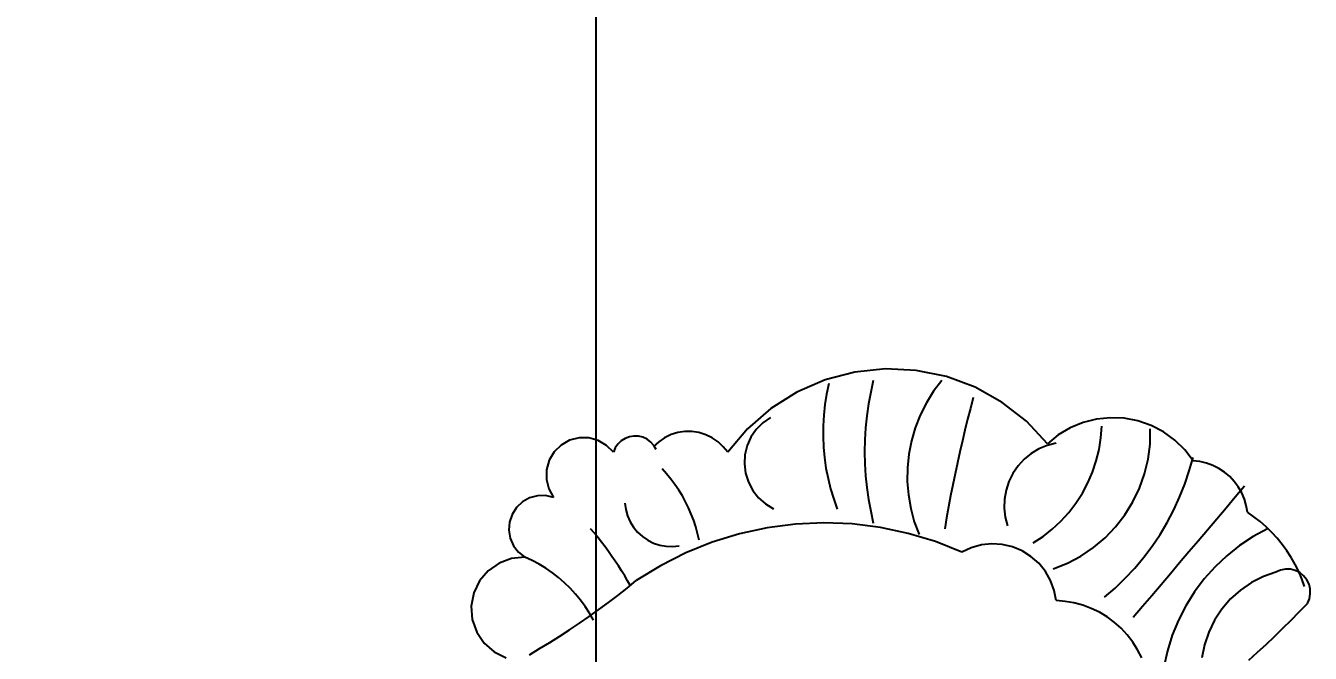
# Model space of a CAD drawing. Header units: centimetres. Extents: x 1966 to 8787, y 7398 to 12383.
# Drawn here: x 4283.89 to 4301.91, y 7770.71 to 7779.51 of the extents above; entities that cross this region are included whole.
import ezdxf
from ezdxf import colors
from ezdxf.entities.mleader import LeaderData, LeaderLine
from ezdxf.math import Vec2, Vec3

# ---------------------------------------------------------------- set-up
doc = ezdxf.new("R2010")
doc.units = ezdxf.units.CM
doc.styles.get("Standard").update_dxf_attribs({"font": 'arial.ttf', "height": 10})

# ---------------------------------------------------------------- blocks, each defined once
blk = doc.blocks.new('飾品02')
for p, q in [((-11.449, 33.719), (-11.845, 33.547)), ((-11.031, 33.828), (-11.449, 33.719)), ((-10.601, 33.873), (-11.031, 33.828)), ((-10.772, 33.711), (-10.809, 33.547)), ((-10.17, 33.851), (-10.601, 33.873)), ((-9.747, 33.764), (-10.17, 33.851)), ((-9.811, 33.711), (-9.926, 33.559)), ((-9.342, 33.614), (-9.747, 33.764)), ((-11.845, 33.547), (-12.21, 33.316)), ((-11.428, 33.52), (-11.451, 33.373)), ((-11.397, 33.666), (-11.428, 33.52)), ((-10.809, 33.547), (-10.84, 33.382)), ((-9.926, 33.559), (-10.027, 33.396)), ((-8.965, 33.403), (-9.342, 33.614)), ((-11.451, 33.373), (-11.468, 33.224)), ((-10.84, 33.382), (-10.863, 33.215)), ((-10.027, 33.396), (-10.113, 33.225)), ((-9.37, 33.471), (-9.41, 33.319)), ((-8.624, 33.138), (-8.965, 33.403)), ((-12.21, 33.316), (-12.536, 33.033)), ((-12.214, 33.191), (-12.322, 33.116)), ((-11.468, 33.224), (-11.476, 33.075)), ((-10.863, 33.215), (-10.88, 33.047)), ((-10.113, 33.225), (-10.183, 33.047)), ((-9.449, 33.167), (-9.486, 33.015)), ((-9.41, 33.319), (-9.449, 33.167)), ((-7.64, 33.168), (-7.829, 33.121)), ((-7.446, 33.188), (-7.64, 33.168)), ((-7.251, 33.18), (-7.446, 33.188)), ((-7.059, 33.143), (-7.251, 33.18)), ((-13.515, 32.979), (-13.61, 32.95)), ((-13.416, 32.994), (-13.515, 32.979)), ((-13.316, 32.994), (-13.416, 32.994)), ((-13.218, 32.979), (-13.316, 32.994)), ((-13.122, 32.949), (-13.218, 32.979)), ((-12.536, 33.033), (-12.815, 32.703)), ((-12.414, 33.024), (-12.488, 32.916)), ((-12.322, 33.116), (-12.414, 33.024)), ((-11.476, 33.075), (-11.477, 32.926)), ((-10.88, 33.047), (-10.891, 32.879)), ((-10.183, 33.047), (-10.237, 32.864)), ((-9.486, 33.015), (-9.523, 32.862)), ((-8.328, 32.823), (-8.624, 33.138)), ((-8.009, 33.046), (-8.177, 32.946)), ((-7.829, 33.121), (-8.009, 33.046)), ((-7.579, 32.906), (-7.567, 33.071)), ((-6.875, 33.079), (-7.059, 33.143)), ((-6.89, 32.818), (-6.886, 33.031)), ((-6.702, 32.988), (-6.875, 33.079)), ((-6.544, 32.874), (-6.702, 32.988)), ((-15.151, 32.803), (-15.248, 32.708)), ((-15.032, 32.871), (-15.151, 32.803)), ((-14.9, 32.905), (-15.032, 32.871)), ((-14.763, 32.904), (-14.9, 32.905)), ((-14.632, 32.868), (-14.763, 32.904)), ((-14.514, 32.8), (-14.632, 32.868)), ((-14.417, 32.703), (-14.514, 32.8)), ((-14.356, 32.816), (-14.392, 32.763)), ((-14.309, 32.862), (-14.356, 32.816)), ((-14.255, 32.896), (-14.309, 32.862)), ((-14.194, 32.92), (-14.255, 32.896)), ((-14.13, 32.931), (-14.194, 32.92)), ((-14.066, 32.928), (-14.13, 32.931)), ((-14.003, 32.913), (-14.066, 32.928)), ((-13.944, 32.886), (-14.003, 32.913)), ((-13.892, 32.847), (-13.944, 32.886)), ((-13.849, 32.799), (-13.892, 32.847)), ((-13.783, 32.851), (-13.856, 32.783)), ((-13.816, 32.743), (-13.849, 32.799)), ((-13.7, 32.907), (-13.783, 32.851)), ((-13.61, 32.95), (-13.7, 32.907)), ((-13.032, 32.906), (-13.122, 32.949)), ((-12.95, 32.849), (-13.032, 32.906)), ((-12.877, 32.781), (-12.95, 32.849)), ((-12.488, 32.916), (-12.541, 32.797)), ((-11.477, 32.926), (-11.471, 32.777)), ((-10.891, 32.879), (-10.894, 32.711)), ((-10.237, 32.864), (-10.273, 32.676)), ((-9.523, 32.862), (-9.558, 32.709)), ((-8.331, 32.799), (-8.449, 32.75)), ((-8.208, 32.831), (-8.331, 32.799)), ((-8.177, 32.946), (-8.328, 32.823)), ((-7.605, 32.743), (-7.579, 32.906)), ((-6.917, 32.607), (-6.89, 32.818)), ((-6.404, 32.738), (-6.544, 32.874)), ((-15.248, 32.708), (-15.318, 32.591)), ((-14.392, 32.763), (-14.417, 32.703)), ((-12.815, 32.703), (-12.877, 32.781)), ((-12.572, 32.669), (-12.58, 32.539)), ((-12.541, 32.797), (-12.572, 32.669)), ((-11.471, 32.777), (-11.457, 32.628)), ((-11.457, 32.628), (-11.436, 32.48)), ((-10.894, 32.711), (-10.891, 32.543)), ((-10.273, 32.676), (-10.293, 32.486)), ((-9.558, 32.709), (-9.592, 32.556)), ((-8.558, 32.685), (-8.656, 32.605)), ((-8.449, 32.75), (-8.558, 32.685)), ((-7.644, 32.583), (-7.605, 32.743)), ((-6.285, 32.583), (-6.404, 32.738)), ((-6.339, 32.442), (-6.285, 32.631)), ((-15.355, 32.459), (-15.358, 32.323)), ((-15.318, 32.591), (-15.355, 32.459)), ((-13.672, 32.401), (-13.736, 32.471)), ((-12.58, 32.539), (-12.564, 32.409)), ((-11.436, 32.48), (-11.407, 32.334)), ((-10.891, 32.543), (-10.88, 32.375)), ((-10.293, 32.486), (-10.295, 32.294)), ((-9.592, 32.556), (-9.625, 32.402)), ((-8.742, 32.512), (-8.814, 32.407)), ((-8.656, 32.605), (-8.742, 32.512)), ((-7.697, 32.426), (-7.644, 32.583)), ((-6.966, 32.399), (-6.917, 32.607)), ((-6.402, 32.256), (-6.339, 32.442)), ((-6.191, 32.572), (-6.285, 32.583)), ((-6.099, 32.55), (-6.191, 32.572)), ((-6.01, 32.518), (-6.099, 32.55)), ((-5.925, 32.475), (-6.01, 32.518)), ((-5.846, 32.423), (-5.925, 32.475)), ((-15.358, 32.323), (-15.325, 32.19)), ((-13.611, 32.327), (-13.672, 32.401)), ((-13.554, 32.251), (-13.611, 32.327)), ((-12.564, 32.409), (-12.525, 32.284)), ((-12.525, 32.284), (-12.464, 32.168)), ((-11.407, 32.334), (-11.371, 32.189)), ((-10.88, 32.375), (-10.863, 32.207)), ((-10.295, 32.294), (-10.28, 32.104)), ((-9.625, 32.402), (-9.656, 32.248)), ((-8.871, 32.293), (-8.91, 32.172)), ((-8.814, 32.407), (-8.871, 32.293)), ((-7.839, 32.129), (-7.762, 32.274)), ((-7.762, 32.274), (-7.697, 32.426)), ((-7.038, 32.198), (-6.966, 32.399)), ((-5.773, 32.362), (-5.846, 32.423)), ((-5.708, 32.293), (-5.773, 32.362)), ((-5.652, 32.217), (-5.708, 32.293)), ((-15.485, 32.094), (-15.595, 32.064)), ((-15.37, 32.096), (-15.485, 32.094)), ((-15.259, 32.071), (-15.37, 32.096)), ((-15.325, 32.19), (-15.259, 32.071)), ((-13.5, 32.173), (-13.554, 32.251)), ((-13.45, 32.092), (-13.5, 32.173)), ((-13.405, 32.008), (-13.45, 32.092)), ((-12.464, 32.168), (-12.384, 32.065)), ((-11.371, 32.189), (-11.327, 32.046)), ((-10.863, 32.207), (-10.84, 32.041)), ((-10.28, 32.104), (-10.247, 31.915)), ((-9.687, 32.094), (-9.716, 31.94)), ((-9.656, 32.248), (-9.687, 32.094)), ((-8.91, 32.172), (-8.932, 32.047)), ((-7.929, 31.99), (-7.839, 32.129)), ((-7.13, 32.006), (-7.038, 32.198)), ((-6.475, 32.073), (-6.402, 32.256)), ((-5.824, 31.924), (-5.694, 32.077)), ((-5.694, 32.077), (-5.564, 32.231)), ((-5.604, 32.135), (-5.652, 32.217)), ((-5.567, 32.047), (-5.604, 32.135)), ((-15.778, 31.929), (-15.84, 31.832)), ((-15.695, 32.008), (-15.778, 31.929)), ((-15.595, 32.064), (-15.695, 32.008)), ((-14.257, 31.991), (-14.245, 31.901)), ((-14.245, 31.901), (-14.22, 31.813)), ((-13.363, 31.923), (-13.405, 32.008)), ((-13.325, 31.835), (-13.363, 31.923)), ((-12.384, 32.065), (-12.286, 31.979)), ((-12.286, 31.979), (-12.174, 31.911)), ((-11.327, 32.046), (-11.277, 31.906)), ((-10.84, 32.041), (-10.809, 31.875)), ((-10.247, 31.915), (-10.197, 31.73)), ((-9.716, 31.94), (-9.744, 31.786)), ((-8.932, 32.047), (-8.936, 31.92)), ((-8.936, 31.92), (-8.922, 31.794)), ((-8.029, 31.859), (-7.929, 31.99)), ((-7.242, 31.825), (-7.13, 32.006)), ((-6.557, 31.894), (-6.475, 32.073)), ((-5.954, 31.77), (-5.824, 31.924)), ((-5.54, 31.956), (-5.567, 32.047)), ((-5.524, 31.863), (-5.54, 31.956)), ((-15.876, 31.724), (-15.885, 31.61)), ((-15.84, 31.832), (-15.876, 31.724)), ((-14.22, 31.813), (-14.184, 31.73)), ((-14.184, 31.73), (-14.136, 31.652)), ((-13.291, 31.746), (-13.325, 31.835)), ((-13.262, 31.656), (-13.291, 31.746)), ((-10.809, 31.875), (-10.772, 31.711)), ((-10.197, 31.73), (-10.131, 31.551)), ((-9.744, 31.786), (-9.771, 31.631)), ((-8.922, 31.794), (-8.889, 31.671)), ((-8.261, 31.624), (-8.14, 31.737)), ((-8.14, 31.737), (-8.029, 31.859)), ((-7.373, 31.656), (-7.242, 31.825)), ((-6.75, 31.552), (-6.649, 31.72)), ((-6.649, 31.72), (-6.557, 31.894)), ((-6.084, 31.617), (-5.954, 31.77)), ((-5.432, 31.8), (-5.524, 31.863)), ((-5.344, 31.731), (-5.432, 31.8)), ((-5.26, 31.658), (-5.344, 31.731)), ((-15.885, 31.61), (-15.866, 31.497)), ((-14.685, 31.568), (-14.738, 31.631)), ((-14.634, 31.505), (-14.685, 31.568)), ((-14.136, 31.652), (-14.078, 31.582)), ((-14.078, 31.582), (-14.01, 31.521)), ((-13.236, 31.564), (-13.262, 31.656)), ((-13.216, 31.471), (-13.236, 31.564)), ((-12.65, 31.559), (-13.032, 31.442)), ((-12.261, 31.644), (-12.65, 31.559)), ((-11.865, 31.696), (-12.261, 31.644)), ((-11.467, 31.714), (-11.865, 31.696)), ((-11.068, 31.698), (-11.467, 31.714)), ((-10.673, 31.648), (-11.068, 31.698)), ((-10.282, 31.566), (-10.673, 31.648)), ((-9.901, 31.45), (-10.282, 31.566)), ((-8.391, 31.522), (-8.261, 31.624)), ((-7.521, 31.503), (-7.373, 31.656)), ((-6.859, 31.388), (-6.75, 31.552)), ((-6.214, 31.463), (-6.084, 31.617)), ((-5.244, 31.631), (-5.444, 31.521)), ((-5.18, 31.58), (-5.26, 31.658)), ((-5.105, 31.498), (-5.18, 31.58)), ((-15.866, 31.497), (-15.82, 31.392)), ((-15.82, 31.392), (-15.749, 31.301)), ((-14.584, 31.441), (-14.634, 31.505)), ((-14.534, 31.376), (-14.584, 31.441)), ((-14.486, 31.31), (-14.534, 31.376)), ((-14.01, 31.521), (-13.935, 31.47)), ((-13.935, 31.47), (-13.854, 31.43)), ((-13.854, 31.43), (-13.767, 31.401)), ((-13.767, 31.401), (-13.678, 31.385)), ((-13.678, 31.385), (-13.587, 31.382)), ((-13.587, 31.382), (-13.496, 31.391)), ((-13.032, 31.442), (-13.401, 31.292)), ((-9.53, 31.303), (-9.901, 31.45)), ((-9.397, 31.365), (-9.53, 31.303)), ((-9.256, 31.404), (-9.397, 31.365)), ((-9.109, 31.42), (-9.256, 31.404)), ((-8.963, 31.411), (-9.109, 31.42)), ((-8.82, 31.378), (-8.963, 31.411)), ((-8.684, 31.322), (-8.82, 31.378)), ((-8.529, 31.431), (-8.391, 31.522)), ((-7.861, 31.248), (-7.684, 31.366)), ((-7.684, 31.366), (-7.521, 31.503)), ((-6.977, 31.231), (-6.859, 31.388)), ((-6.345, 31.31), (-6.214, 31.463)), ((-5.634, 31.395), (-5.813, 31.253)), ((-5.444, 31.521), (-5.634, 31.395)), ((-5.035, 31.411), (-5.105, 31.498)), ((-4.969, 31.321), (-5.035, 31.411)), ((-15.846, 31.214), (-16.022, 31.149)), ((-15.659, 31.231), (-15.846, 31.214)), ((-15.749, 31.301), (-15.659, 31.231)), ((-15.559, 31.185), (-15.659, 31.231)), ((-15.461, 31.133), (-15.559, 31.185)), ((-14.439, 31.244), (-14.486, 31.31)), ((-14.392, 31.177), (-14.439, 31.244)), ((-14.347, 31.109), (-14.392, 31.177)), ((-13.401, 31.292), (-13.757, 31.112)), ((-8.56, 31.244), (-8.684, 31.322)), ((-8.45, 31.147), (-8.56, 31.244)), ((-8.05, 31.149), (-7.861, 31.248)), ((-7.104, 31.08), (-6.977, 31.231)), ((-6.475, 31.157), (-6.345, 31.31)), ((-5.813, 31.253), (-5.978, 31.097)), ((-4.909, 31.227), (-4.969, 31.321)), ((-4.854, 31.13), (-4.909, 31.227)), ((-16.175, 31.042), (-16.296, 30.899)), ((-16.022, 31.149), (-16.175, 31.042)), ((-15.366, 31.076), (-15.461, 31.133)), ((-15.274, 31.013), (-15.366, 31.076)), ((-15.187, 30.945), (-15.274, 31.013)), ((-14.303, 31.04), (-14.347, 31.109)), ((-14.26, 30.971), (-14.303, 31.04)), ((-13.757, 31.112), (-14.097, 30.903)), ((-8.357, 31.033), (-8.45, 31.147)), ((-8.285, 30.905), (-8.357, 31.033)), ((-8.248, 31.071), (-8.05, 31.149)), ((-7.238, 30.936), (-7.104, 31.08)), ((-6.735, 30.85), (-6.605, 31.003)), ((-6.605, 31.003), (-6.475, 31.157)), ((-5.978, 31.097), (-6.13, 30.927)), ((-5.124, 31.023), (-5.3, 30.96)), ((-5.059, 31.051), (-5.124, 31.023)), ((-4.991, 31.064), (-5.059, 31.051)), ((-4.921, 31.063), (-4.991, 31.064)), ((-4.853, 31.046), (-4.921, 31.063)), ((-4.804, 31.03), (-4.854, 31.13)), ((-4.79, 31.015), (-4.853, 31.046)), ((-4.761, 30.928), (-4.804, 31.03)), ((-4.735, 30.971), (-4.79, 31.015)), ((-16.296, 30.899), (-16.377, 30.73)), ((-15.103, 30.873), (-15.187, 30.945)), ((-15.023, 30.796), (-15.103, 30.873)), ((-14.218, 30.901), (-14.26, 30.971)), ((-14.226, 30.799), (-14.097, 30.903)), ((-14.177, 30.831), (-14.218, 30.901)), ((-8.235, 30.767), (-8.285, 30.905)), ((-7.379, 30.8), (-7.238, 30.936)), ((-6.866, 30.697), (-6.735, 30.85)), ((-6.13, 30.927), (-6.267, 30.744)), ((-5.466, 30.876), (-5.621, 30.77)), ((-5.3, 30.96), (-5.466, 30.876)), ((-4.723, 30.823), (-4.761, 30.928)), ((-4.691, 30.916), (-4.735, 30.971)), ((-4.66, 30.854), (-4.691, 30.916)), ((-4.643, 30.786), (-4.66, 30.854)), ((-16.377, 30.73), (-16.411, 30.546)), ((-14.948, 30.715), (-15.023, 30.796)), ((-14.878, 30.629), (-14.948, 30.715)), ((-14.489, 30.597), (-14.357, 30.697)), ((-14.357, 30.697), (-14.226, 30.799)), ((-8.208, 30.623), (-8.235, 30.767)), ((-7.527, 30.671), (-7.379, 30.8)), ((-6.996, 30.544), (-6.866, 30.697)), ((-6.267, 30.744), (-6.388, 30.551)), ((-5.76, 30.646), (-5.882, 30.504)), ((-5.621, 30.77), (-5.76, 30.646)), ((-4.683, 30.583), (-4.655, 30.647)), ((-4.655, 30.647), (-4.642, 30.716)), ((-4.642, 30.716), (-4.643, 30.786)), ((-16.411, 30.546), (-16.397, 30.359)), ((-14.813, 30.54), (-14.878, 30.629)), ((-14.753, 30.447), (-14.813, 30.54)), ((-14.758, 30.402), (-14.623, 30.499)), ((-14.623, 30.499), (-14.489, 30.597)), ((-8.082, 30.613), (-8.208, 30.623)), ((-7.957, 30.591), (-8.082, 30.613)), ((-7.834, 30.559), (-7.957, 30.591)), ((-7.716, 30.514), (-7.834, 30.559)), ((-7.601, 30.46), (-7.716, 30.514)), ((-7.493, 30.394), (-7.601, 30.46)), ((-7.127, 30.391), (-6.996, 30.544)), ((-6.388, 30.551), (-6.492, 30.348)), ((-5.882, 30.504), (-5.985, 30.348)), ((-4.911, 30.35), (-4.797, 30.466)), ((-4.797, 30.466), (-4.683, 30.583)), ((-16.397, 30.359), (-16.336, 30.182)), ((-15.032, 30.215), (-14.894, 30.308)), ((-14.894, 30.308), (-14.758, 30.402)), ((-14.698, 30.351), (-14.753, 30.447)), ((-7.391, 30.319), (-7.493, 30.394)), ((-7.296, 30.235), (-7.391, 30.319)), ((-6.492, 30.348), (-6.579, 30.137)), ((-5.985, 30.348), (-6.067, 30.18)), ((-5.027, 30.236), (-4.911, 30.35)), ((-16.336, 30.182), (-16.231, 30.027)), ((-15.311, 30.036), (-15.171, 30.125)), ((-15.171, 30.125), (-15.032, 30.215)), ((-7.21, 30.142), (-7.296, 30.235)), ((-7.132, 30.042), (-7.21, 30.142)), ((-6.579, 30.137), (-6.647, 29.919)), ((-6.067, 30.18), (-6.126, 30.002)), ((-5.263, 30.01), (-5.145, 30.122)), ((-5.145, 30.122), (-5.027, 30.236)), ((-16.231, 30.027), (-16.09, 29.903)), ((-15.595, 29.865), (-15.453, 29.95)), ((-15.453, 29.95), (-15.311, 30.036)), ((-7.064, 29.935), (-7.132, 30.042)), ((-7.006, 29.823), (-7.064, 29.935)), ((-6.647, 29.919), (-6.696, 29.696)), ((-6.126, 30.002), (-6.162, 29.819)), ((-5.383, 29.9), (-5.263, 30.01)), ((-16.09, 29.903), (-15.923, 29.82)), ((-5.504, 29.79), (-5.383, 29.9))]:
    blk.add_line(p, q)

msp = doc.modelspace()

# ---------------------------------------------------------------- block references
msp.add_blockref('飾品02', (4306.55, 7740.823))

# ---------------------------------------------------------------- leaders
ml = msp.add_multileader_mtext('Standard')
ml.set_content('', color=256)
ml.set_leader_properties()
ml.build(insert=Vec2(0, 0))
ml.multileader.update_dxf_attribs({"has_dogleg": 0})
ctx = ml.context
ctx.base_point, ctx.char_height, ctx.plane_origin = Vec3(4291.888, 7977.313), 48, Vec3(4291.888, 7667.845)
notes = []
notes.append((ctx, [(0, (1, 1, 0), (4283.888, 7977.313), (1, 0), 8, [(0, [(4291.888, 7667.845)], 0, [])])]))
ctx.mtext.insert, ctx.mtext.flow_direction = Vec3(4293.888, 8001.313), 5
for ctx, leaders in notes:
    for number, flags, end, landing, length, lines in leaders:
        leader = LeaderData()
        leader.index, (leader.has_last_leader_line, leader.has_dogleg_vector, leader.attachment_direction) = number, flags
        leader.last_leader_point, leader.dogleg_vector, leader.dogleg_length = Vec3(end), Vec3(landing), length
        for number, points, colour, breaks in lines:
            line = LeaderLine()
            line.index, line.vertices, line.color, line.breaks = number, Vec3.list(points), colors.encode_raw_color(colour), breaks
            leader.lines.append(line)
        ctx.leaders.append(leader)

doc.saveas('drawing.dxf')
